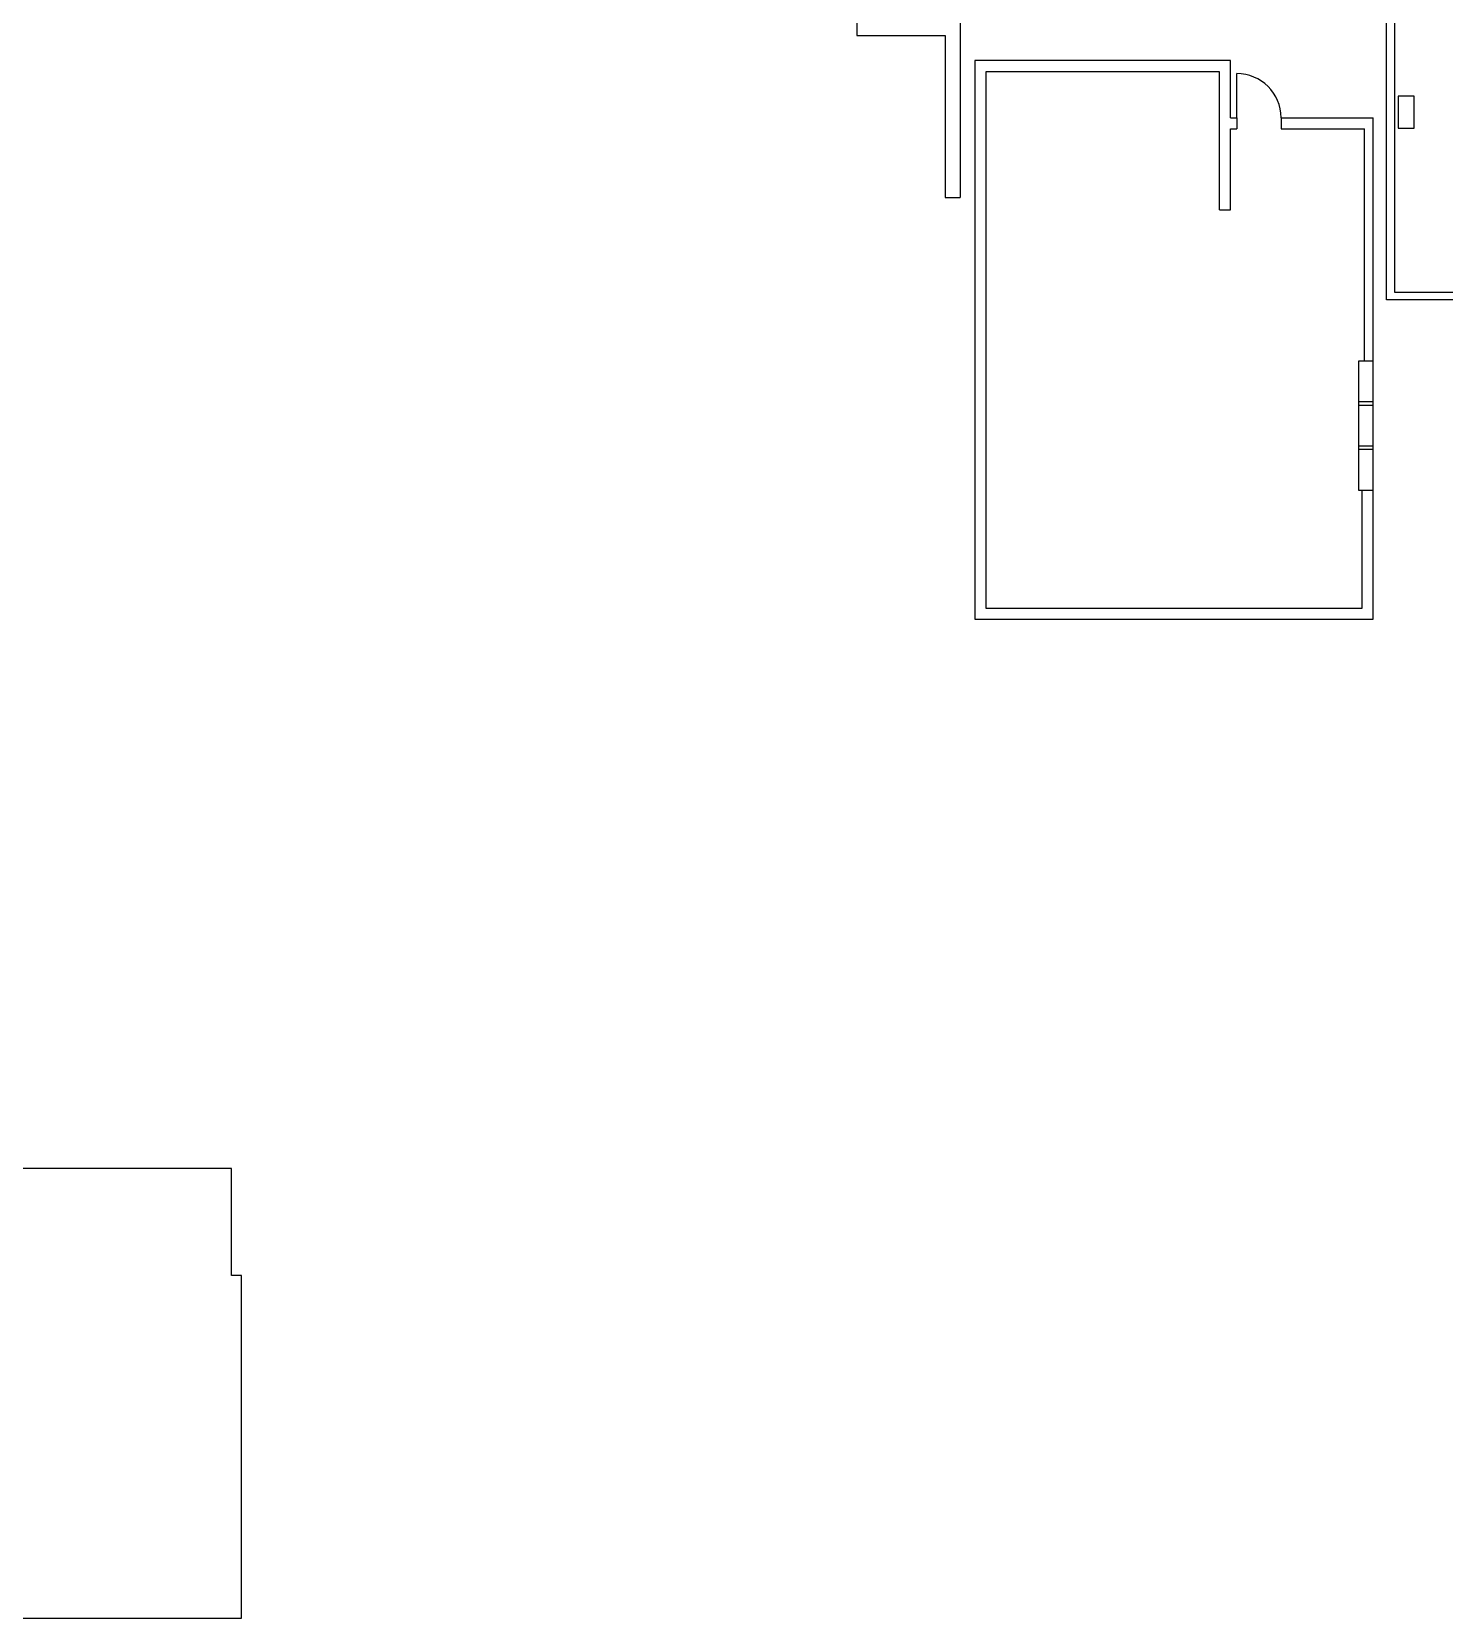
# Model space of a CAD drawing. Header units: inches. Extents: x 338 to 7662, y 1527 to 4766.
# Drawn here: x 2605 to 3754, y 1527 to 2818 of the extents above; entities that cross this region are included whole.
import ezdxf

# ---------------------------------------------------------------- set-up
doc = ezdxf.new("R2010")
doc.units = ezdxf.units.IN
doc.header["$LTSCALE"] = 150
doc.header["$MEASUREMENT"] = 0
doc.layers.get('0').update_dxf_attribs({"linetype": 'CONTINUOUS'})
for name, color, linetype in [('A-COLS', 5, 'CONTINUOUS'), ('A-DOOR', 2, 'CONTINUOUS'), ('A-ROOF-LEVL-THICK', 3, 'CONTINUOUS'), ('A-WALL-FULL', 6, 'CONTINUOUS')]:
    doc.layers.add(name, color=color, linetype=linetype)

# ---------------------------------------------------------------- blocks, each defined once
blk = doc.blocks.new('TSTDOOR')
blk.add_line((0, 0), (0, 1))
blk.add_arc((0, 0), 1, 0, 90)

msp = doc.modelspace()

# ---------------------------------------------------------------- linework, layer by layer
at = {"layer": 'A-COLS'}
for p, q in [((3716.5, 2765.5), (3716.5, 2739.5)), ((3729.5, 2765.5), (3716.5, 2765.5)), ((3729.5, 2739.5), (3729.5, 2765.5)), ((3716.5, 2739.5), (3729.5, 2739.5))]:
    msp.add_line(p, q, dxfattribs=at)
at = {"layer": 'A-ROOF-LEVL-THICK'}
for p, q in [((3276, 2907), (3276, 2815)), ((3276, 2815), (3348, 2815)), ((3348, 2815), (3348, 2683)), ((3360, 2827), (3360, 2683)), ((3348, 2683), (3360, 2683))]:
    msp.add_line(p, q, dxfattribs=at)
msp.add_lwpolyline([(1655.5, 1563), (1655.5, 1527), (2775.5, 1527), (2775.5, 1806), (2767.5, 1806), (2767.5, 1893), (1896.8, 1893)], dxfattribs=at)
at = {"layer": 'A-WALL-FULL'}
for p, q in [((3276, 2907), (3276, 2815)), ((3706.8, 2599.8), (3706.8, 2908.5)), ((3713.3, 2914.5), (3713.3, 2606.2)), ((3276, 2815), (3348, 2815)), ((3348, 2815), (3348, 2683)), ((3360, 2827), (3360, 2683)), ((3372, 2794.5), (3372, 2340)), ((3580, 2794.5), (3372, 2794.5)), ((3580, 2748), (3580, 2794.5)), ((3381, 2785.5), (3381, 2349)), ((3571, 2785.5), (3381, 2785.5)), ((3571, 2673), (3571, 2785.5)), ((3580, 2748), (3585.1, 2748)), ((3580, 2673), (3580, 2739)), ((3580, 2739), (3585.1, 2739)), ((3621.1, 2748), (3696, 2748)), ((3621.1, 2739), (3689, 2739)), ((3689, 2550), (3689, 2739)), ((3696, 2340), (3696, 2748)), ((3571, 2673), (3580, 2673)), ((4467.3, 2599.8), (3706.8, 2599.8)), ((3713.3, 2606.2), (4031.8, 2606.2)), ((3684, 2550), (3684, 2445)), ((3696, 2550), (3684, 2550)), ((3684, 2517), (3696, 2517)), ((3696, 2514), (3684, 2514)), ((3684, 2481), (3696, 2481)), ((3696, 2478), (3684, 2478)), ((3684, 2445), (3696, 2445)), ((3687, 2349), (3687, 2445)), ((3372, 2340), (3696, 2340)), ((3381, 2349), (3687, 2349))]:
    msp.add_line(p, q, dxfattribs=at)
for points in [[(3585.1, 2748), (3585.1, 2739)], [(3621.1, 2748), (3621.1, 2739)], [(3348, 2683), (3360, 2683)]]:
    msp.add_lwpolyline(points, dxfattribs=at)

# ---------------------------------------------------------------- block references
at = {"layer": 'A-DOOR', "xscale": 36, "yscale": 36, "zscale": 36}
msp.add_blockref('TSTDOOR', (3585.1, 2748), dxfattribs=at)

doc.saveas('drawing.dxf')
